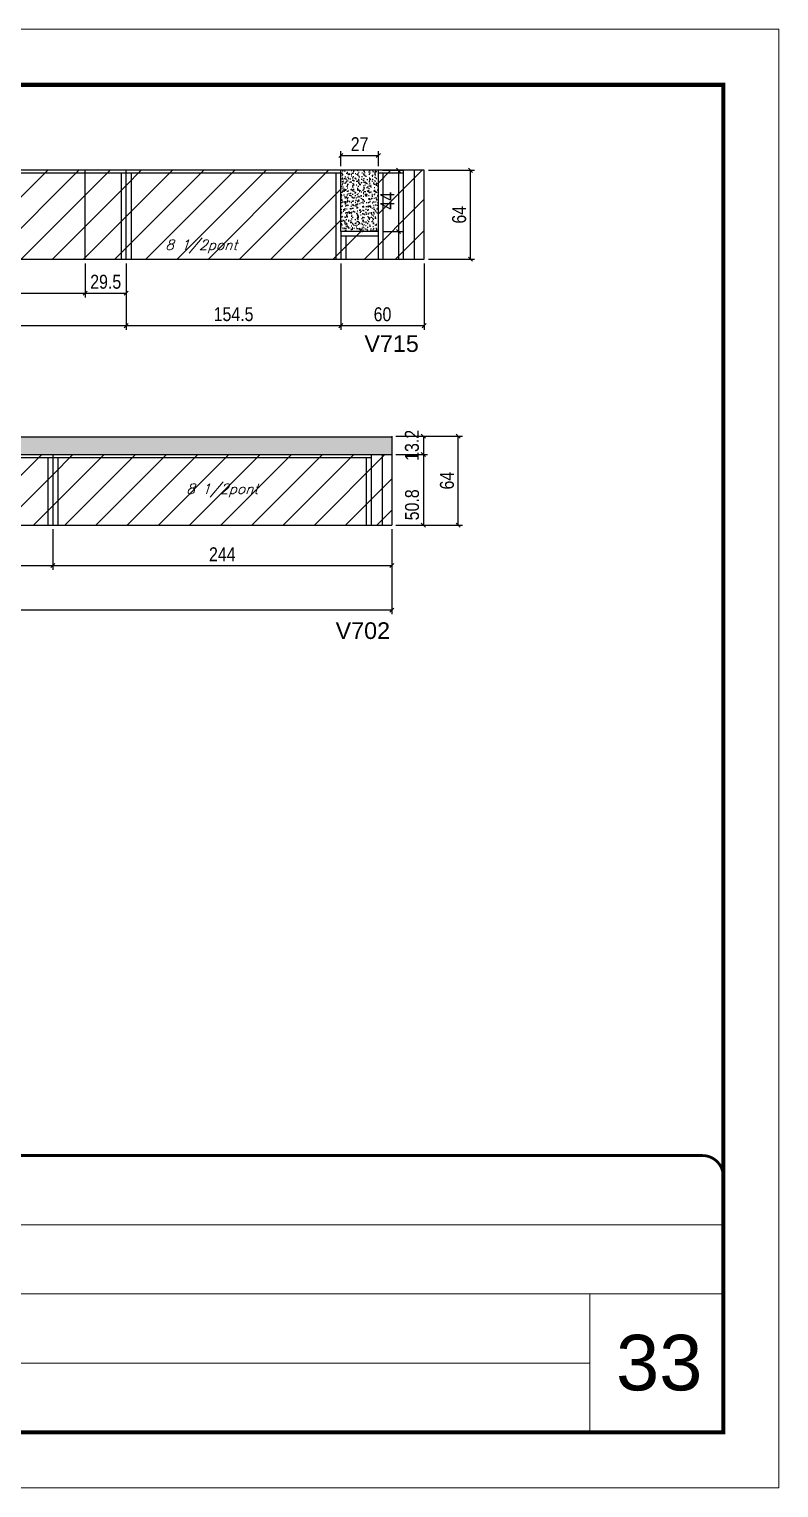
# Model space of a CAD drawing. Extents: x -20960 to -5926, y -2106 to 21915.
# Drawn here: x -11261 to -10722, y 11677 to 12727 of the extents above; entities that cross this region are included whole.
import ezdxf

# ---------------------------------------------------------------- set-up
doc = ezdxf.new("R2010")
doc.units = 0
doc.linetypes.add('CONTINUO', pattern=[0])
doc.linetypes.add('DASHED', pattern=[0.75, 0.5, -0.25])
for name, color, linetype in [('5', 5, 'Continuous'), ('COTA', 241, 'Continuous'), ('Painéis', 200, 'Continuous'), ('Reaproveitamento', 251, 'Continuous'), ('SARR_2.2x7', 40, 'Continuous'), ('SARR_3.5x7', 81, 'Continuous'), ('texto', 7, 'Continuous')]:
    doc.layers.add(name, color=color, linetype=linetype)
for name, color, linetype, lineweight in [('CARIMBO', 255, 'Continuous', 9), ('Folhas', 255, 'Continuous', 9), ('SARRAFO DE PRESSAO', 251, 'DASHED', 9)]:
    doc.layers.add(name, color=color, linetype=linetype, lineweight=lineweight)
doc.styles.add('ARIAL', font='arial.ttf')
doc.styles.add('COTA TECNICA', font='techl___.ttf', dxfattribs={"height": 10})
doc.styles.add('Romans', font='romans.shx')
doc.styles.get("Standard").update_dxf_attribs({"font": 'arial.ttf'})
doc.dimstyles.new('PAINEL', dxfattribs={"dimtxt": 10, "dimasz": 3, "dimexe": 3, "dimexo": 3, "dimgap": 3, "dimtad": 1, "dimdec": 1, "dimzin": 12, "dimdsep": 46, "dimtxsty": 'COTA TECNICA', "dimblk1": 'OBLIQUE', "dimblk2": 'OBLIQUE', "dimsah": 1, "dimcen": 0.9, "dimclrd": 4, "dimclre": 4, "dimclrt": 240, "dimadec": 1, "dimazin": 3, "dimtfac": 1, "dimtdec": 1, "dimtmove": 0, "dimatfit": 3, "dimfxl": 1, "dimtolj": 1, "dimtzin": 12, "dimarcsym": 0})
pattern_1 = [(45, (-150962.054, -10096.725), (-11.2253202, 11.2253202), [])]
pattern_2 = [(45, (-150939.583, -10165.736), (-11.2253202, 11.2253202), [])]

# ---------------------------------------------------------------- blocks, each defined once
blk = doc.blocks.new('9999999999')
at = {"color": 30, "linetype": 'CONTINUO'}
for p, q in [((98564.6, 34379.6), (99584, 34379.6)), ((98564.6, 34329.8), (99488, 34329.8)), ((99584, 34329.8), (99488, 34329.8)), ((99488, 34329.8), (99488, 34230.2)), ((98564.6, 34280), (99488, 34280))]:
    blk.add_line(p, q, dxfattribs=at)
at = {"color": 30, "linetype": 'CONTINUO', "const_width": 2}
blk.add_lwpolyline([(99584, 34230.2), (99584, 34414.4, 0.414214), (99569, 34429.4), (98229, 34429.4, 0.414214), (98214, 34414.4), (98214, 34245.2, 0.414214), (98229, 34230.2), (99584, 34230.2)], format="xyb", dxfattribs=at)
at = {"layer": 'Folhas'}
blk.add_lwpolyline([(98139, 34190.2), (99624, 34190.2), (99624, 35240.2), (98139, 35240.2)], close=True, dxfattribs=at)
at = {"layer": 'Folhas', "color": 30, "const_width": 3}
blk.add_lwpolyline([(98214, 34230.2), (99584, 34230.2), (99584, 35200.2), (98214, 35200.2)], close=True, dxfattribs=at)
blk = doc.blocks.new('_Oblique')
at = {"color": 0, "linetype": 'ByBlock', "lineweight": -2}
blk.add_line((-0.5, -0.5), (0.5, 0.5), dxfattribs=at)
blk = doc.blocks.new('*D1084')
at = {"layer": 'COTA', "color": 4, "linetype": 'ByBlock', "lineweight": -2, "transparency": 16777216}
for p, q in [((-10997.5, 12420.6), (-10974.8, 12420.6)), ((-10977.8, 12420.6), (-10977.8, 12369.8)), ((-10997.5, 12369.8), (-10974.8, 12369.8))]:
    blk.add_line(p, q, dxfattribs=at)
at = {"layer": 'Defpoints', "color": 0, "linetype": 'ByBlock', "transparency": 16777216}
for p in [(-11000.5, 12420.6), (-11000.5, 12369.8), (-10977.8, 12369.8)]:
    blk.add_point(p, dxfattribs=at)
at = {"layer": 'COTA', "color": 4, "linetype": 'ByBlock', "lineweight": -2, "transparency": 16777216, "xscale": 3, "yscale": 3, "zscale": 3}
for p, rotation in [((-10977.8, 12420.6), 90), ((-10977.8, 12369.8), 270)]:
    blk.add_blockref('_Oblique', p, dxfattribs=dict(at, rotation=rotation))
at = {"layer": 'COTA', "color": 240, "linetype": 'ByBlock', "transparency": 16777216, "insert": (-10985.9, 12384.4), "char_height": 10, "attachment_point": 5, "rotation": 90, "style": 'COTA TECNICA'}
blk.add_mtext('\\A1;50.8', dxfattribs=at)
blk = doc.blocks.new('*D1085')
at = {"layer": 'COTA', "color": 4, "linetype": 'ByBlock', "lineweight": -2, "transparency": 16777216}
for p, q in [((-10997.5, 12433.8), (-10974.8, 12433.8)), ((-10977.8, 12433.8), (-10977.8, 12420.6)), ((-10997.5, 12420.6), (-10974.8, 12420.6))]:
    blk.add_line(p, q, dxfattribs=at)
at = {"layer": 'Defpoints', "color": 0, "linetype": 'ByBlock', "transparency": 16777216}
for p in [(-11000.5, 12433.8), (-11000.5, 12420.6), (-10977.8, 12420.6)]:
    blk.add_point(p, dxfattribs=at)
at = {"layer": 'COTA', "color": 4, "linetype": 'ByBlock', "lineweight": -2, "transparency": 16777216, "xscale": 3, "yscale": 3, "zscale": 3}
for p, rotation in [((-10977.8, 12433.8), 90), ((-10977.8, 12420.6), 270)]:
    blk.add_blockref('_Oblique', p, dxfattribs=dict(at, rotation=rotation))
at = {"layer": 'COTA', "color": 240, "linetype": 'ByBlock', "transparency": 16777216, "insert": (-10986, 12427.2), "char_height": 10, "attachment_point": 5, "rotation": 90, "style": 'COTA TECNICA'}
blk.add_mtext('\\A1;13.2', dxfattribs=at)
blk = doc.blocks.new('*D1086')
at = {"layer": 'COTA', "color": 4, "linetype": 'ByBlock', "lineweight": -2, "transparency": 16777216}
for p, q in [((-11488.5, 12366.8), (-11488.5, 12337.7)), ((-11244.5, 12366.8), (-11244.5, 12337.7)), ((-11488.5, 12340.7), (-11244.5, 12340.7))]:
    blk.add_line(p, q, dxfattribs=at)
at = {"layer": 'Defpoints', "color": 0, "linetype": 'ByBlock', "transparency": 16777216}
for p in [(-11488.5, 12369.8), (-11244.5, 12369.8), (-11244.5, 12340.7)]:
    blk.add_point(p, dxfattribs=at)
at = {"layer": 'COTA', "color": 4, "linetype": 'ByBlock', "lineweight": -2, "transparency": 16777216, "xscale": 3, "yscale": 3, "zscale": 3, "rotation": 180}
blk.add_blockref('_Oblique', (-11488.5, 12340.7), dxfattribs=at)
at = {"layer": 'COTA', "color": 4, "linetype": 'ByBlock', "lineweight": -2, "transparency": 16777216, "xscale": 3, "yscale": 3, "zscale": 3}
blk.add_blockref('_Oblique', (-11244.5, 12340.7), dxfattribs=at)
at = {"layer": 'COTA', "color": 240, "linetype": 'ByBlock', "transparency": 16777216, "insert": (-11366.5, 12348.8), "char_height": 10, "attachment_point": 5, "style": 'COTA TECNICA'}
blk.add_mtext('\\A1;244', dxfattribs=at)
blk = doc.blocks.new('*D1087')
at = {"layer": 'COTA', "color": 4, "linetype": 'ByBlock', "lineweight": -2, "transparency": 16777216}
for p, q in [((-11244.5, 12366.8), (-11244.5, 12337.7)), ((-11000.5, 12366.8), (-11000.5, 12337.7)), ((-11244.5, 12340.7), (-11000.5, 12340.7))]:
    blk.add_line(p, q, dxfattribs=at)
at = {"layer": 'Defpoints', "color": 0, "linetype": 'ByBlock', "transparency": 16777216}
for p in [(-11244.5, 12369.8), (-11000.5, 12369.8), (-11000.5, 12340.7)]:
    blk.add_point(p, dxfattribs=at)
at = {"layer": 'COTA', "color": 4, "linetype": 'ByBlock', "lineweight": -2, "transparency": 16777216, "xscale": 3, "yscale": 3, "zscale": 3, "rotation": 180}
blk.add_blockref('_Oblique', (-11244.5, 12340.7), dxfattribs=at)
at = {"layer": 'COTA', "color": 4, "linetype": 'ByBlock', "lineweight": -2, "transparency": 16777216, "xscale": 3, "yscale": 3, "zscale": 3}
blk.add_blockref('_Oblique', (-11000.5, 12340.7), dxfattribs=at)
at = {"layer": 'COTA', "color": 240, "linetype": 'ByBlock', "transparency": 16777216, "insert": (-11122.5, 12348.8), "char_height": 10, "attachment_point": 5, "style": 'COTA TECNICA'}
blk.add_mtext('\\A1;244', dxfattribs=at)
blk = doc.blocks.new('*D1088')
at = {"layer": 'COTA', "color": 4, "linetype": 'ByBlock', "lineweight": -2, "transparency": 16777216}
for p, q in [((-10997.5, 12433.8), (-10949.7, 12433.8)), ((-10952.7, 12369.8), (-10952.7, 12433.8)), ((-10997.5, 12369.8), (-10949.7, 12369.8))]:
    blk.add_line(p, q, dxfattribs=at)
at = {"layer": 'Defpoints', "color": 0, "linetype": 'ByBlock', "transparency": 16777216}
for p in [(-11000.5, 12433.8), (-10952.7, 12433.8), (-11000.5, 12369.8)]:
    blk.add_point(p, dxfattribs=at)
at = {"layer": 'COTA', "color": 4, "linetype": 'ByBlock', "lineweight": -2, "transparency": 16777216, "xscale": 3, "yscale": 3, "zscale": 3}
for p, rotation in [((-10952.7, 12433.8), 90), ((-10952.7, 12369.8), 270)]:
    blk.add_blockref('_Oblique', p, dxfattribs=dict(at, rotation=rotation))
at = {"layer": 'COTA', "color": 240, "linetype": 'ByBlock', "transparency": 16777216, "insert": (-10960.8, 12401.8), "char_height": 10, "attachment_point": 5, "rotation": 90, "style": 'COTA TECNICA'}
blk.add_mtext('\\A1;64', dxfattribs=at)
blk = doc.blocks.new('*D1089')
at = {"layer": 'COTA', "color": 4, "linetype": 'ByBlock', "lineweight": -2, "transparency": 16777216}
for p, q in [((-11438.2, 12558.2), (-11438.2, 12533.7)), ((-11221.2, 12558.2), (-11221.2, 12533.7)), ((-11438.2, 12536.7), (-11221.2, 12536.7))]:
    blk.add_line(p, q, dxfattribs=at)
at = {"layer": 'Defpoints', "color": 0, "linetype": 'ByBlock', "transparency": 16777216}
for p in [(-11438.2, 12561.2), (-11221.2, 12561.2), (-11221.2, 12536.7)]:
    blk.add_point(p, dxfattribs=at)
at = {"layer": 'COTA', "color": 4, "linetype": 'ByBlock', "lineweight": -2, "transparency": 16777216, "xscale": 3, "yscale": 3, "zscale": 3, "rotation": 180}
blk.add_blockref('_Oblique', (-11438.2, 12536.7), dxfattribs=at)
at = {"layer": 'COTA', "color": 4, "linetype": 'ByBlock', "lineweight": -2, "transparency": 16777216, "xscale": 3, "yscale": 3, "zscale": 3}
blk.add_blockref('_Oblique', (-11221.2, 12536.7), dxfattribs=at)
at = {"layer": 'COTA', "color": 240, "linetype": 'ByBlock', "transparency": 16777216, "insert": (-11329.7, 12544.8), "char_height": 10, "attachment_point": 5, "style": 'COTA TECNICA'}
blk.add_mtext('\\A1;217', dxfattribs=at)
blk = doc.blocks.new('*D1090')
at = {"layer": 'COTA', "color": 4, "linetype": 'ByBlock', "lineweight": -2, "transparency": 16777216}
for p, q in [((-11221.2, 12558.2), (-11221.2, 12533.7)), ((-11191.7, 12558.2), (-11191.7, 12533.7)), ((-11221.2, 12536.7), (-11191.7, 12536.7))]:
    blk.add_line(p, q, dxfattribs=at)
at = {"layer": 'Defpoints', "color": 0, "linetype": 'ByBlock', "transparency": 16777216}
for p in [(-11221.2, 12561.2), (-11191.7, 12561.2), (-11191.7, 12536.7)]:
    blk.add_point(p, dxfattribs=at)
at = {"layer": 'COTA', "color": 4, "linetype": 'ByBlock', "lineweight": -2, "transparency": 16777216, "xscale": 3, "yscale": 3, "zscale": 3, "rotation": 180}
blk.add_blockref('_Oblique', (-11221.2, 12536.7), dxfattribs=at)
at = {"layer": 'COTA', "color": 4, "linetype": 'ByBlock', "lineweight": -2, "transparency": 16777216, "xscale": 3, "yscale": 3, "zscale": 3}
blk.add_blockref('_Oblique', (-11191.7, 12536.7), dxfattribs=at)
at = {"layer": 'COTA', "color": 240, "linetype": 'ByBlock', "transparency": 16777216, "insert": (-11206.4, 12544.9), "char_height": 10, "attachment_point": 5, "style": 'COTA TECNICA'}
blk.add_mtext('\\A1;29.5', dxfattribs=at)
blk = doc.blocks.new('*D1091')
at = {"layer": 'COTA', "color": 4, "linetype": 'ByBlock', "lineweight": -2, "transparency": 16777216}
for p, q in [((-11191.7, 12558.2), (-11191.7, 12510.4)), ((-11037.2, 12558.2), (-11037.2, 12510.4)), ((-11191.7, 12513.4), (-11037.2, 12513.4))]:
    blk.add_line(p, q, dxfattribs=at)
at = {"layer": 'Defpoints', "color": 0, "linetype": 'ByBlock', "transparency": 16777216}
for p in [(-11191.7, 12561.2), (-11037.2, 12561.2), (-11037.2, 12513.4)]:
    blk.add_point(p, dxfattribs=at)
at = {"layer": 'COTA', "color": 4, "linetype": 'ByBlock', "lineweight": -2, "transparency": 16777216, "xscale": 3, "yscale": 3, "zscale": 3, "rotation": 180}
blk.add_blockref('_Oblique', (-11191.7, 12513.4), dxfattribs=at)
at = {"layer": 'COTA', "color": 4, "linetype": 'ByBlock', "lineweight": -2, "transparency": 16777216, "xscale": 3, "yscale": 3, "zscale": 3}
blk.add_blockref('_Oblique', (-11037.2, 12513.4), dxfattribs=at)
at = {"layer": 'COTA', "color": 240, "linetype": 'ByBlock', "transparency": 16777216, "insert": (-11114.4, 12521.6), "char_height": 10, "attachment_point": 5, "style": 'COTA TECNICA'}
blk.add_mtext('\\A1;154.5', dxfattribs=at)
blk = doc.blocks.new('*D1092')
at = {"layer": 'COTA', "color": 4, "linetype": 'ByBlock', "lineweight": -2, "transparency": 16777216}
for p, q in [((-11438.2, 12558.2), (-11438.2, 12510.4)), ((-11191.7, 12558.2), (-11191.7, 12510.4)), ((-11438.2, 12513.4), (-11191.7, 12513.4))]:
    blk.add_line(p, q, dxfattribs=at)
at = {"layer": 'Defpoints', "color": 0, "linetype": 'ByBlock', "transparency": 16777216}
for p in [(-11438.2, 12561.2), (-11191.7, 12561.2), (-11191.7, 12513.4)]:
    blk.add_point(p, dxfattribs=at)
at = {"layer": 'COTA', "color": 4, "linetype": 'ByBlock', "lineweight": -2, "transparency": 16777216, "xscale": 3, "yscale": 3, "zscale": 3, "rotation": 180}
blk.add_blockref('_Oblique', (-11438.2, 12513.4), dxfattribs=at)
at = {"layer": 'COTA', "color": 4, "linetype": 'ByBlock', "lineweight": -2, "transparency": 16777216, "xscale": 3, "yscale": 3, "zscale": 3}
blk.add_blockref('_Oblique', (-11191.7, 12513.4), dxfattribs=at)
at = {"layer": 'COTA', "color": 240, "linetype": 'ByBlock', "transparency": 16777216, "insert": (-11314.9, 12521.6), "char_height": 10, "attachment_point": 5, "style": 'COTA TECNICA'}
blk.add_mtext('\\A1;246.5', dxfattribs=at)
blk = doc.blocks.new('*D1100')
at = {"layer": 'COTA', "color": 4, "lineweight": -2, "transparency": 16777216}
for p, q in [((-10974.2, 12625.2), (-10940.9, 12625.2)), ((-10943.9, 12561.2), (-10943.9, 12625.2)), ((-10974.2, 12561.2), (-10940.9, 12561.2))]:
    blk.add_line(p, q, dxfattribs=at)
at = {"layer": 'Defpoints', "color": 0, "transparency": 16777216}
for p in [(-10977.2, 12625.2), (-10943.9, 12625.2), (-10977.2, 12561.2)]:
    blk.add_point(p, dxfattribs=at)
at = {"layer": 'COTA', "color": 4, "lineweight": -2, "transparency": 16777216, "xscale": 3, "yscale": 3, "zscale": 3}
for p, rotation in [((-10943.9, 12625.2), 90), ((-10943.9, 12561.2), 270)]:
    blk.add_blockref('_Oblique', p, dxfattribs=dict(at, rotation=rotation))
at = {"layer": 'COTA', "color": 240, "transparency": 16777216, "insert": (-10952, 12593.2), "char_height": 10, "attachment_point": 5, "rotation": 90, "style": 'COTA TECNICA'}
blk.add_mtext('\\A1;64', dxfattribs=at)
blk = doc.blocks.new('*D1101')
at = {"layer": 'COTA', "color": 4, "lineweight": -2, "ltscale": 25, "transparency": 16777216}
for p, q in [((-11734.5, 12366.8), (-11734.5, 12305.6)), ((-11000.5, 12366.8), (-11000.5, 12305.6)), ((-11000.5, 12308.6), (-11734.5, 12308.6))]:
    blk.add_line(p, q, dxfattribs=at)
at = {"layer": 'Defpoints', "color": 0, "ltscale": 25, "transparency": 16777216}
for p in [(-11734.5, 12369.8), (-11000.5, 12369.8), (-11734.5, 12308.6)]:
    blk.add_point(p, dxfattribs=at)
at = {"layer": 'COTA', "color": 4, "lineweight": -2, "ltscale": 25, "transparency": 16777216, "xscale": 3, "yscale": 3, "zscale": 3, "rotation": 180}
blk.add_blockref('_Oblique', (-11734.5, 12308.6), dxfattribs=at)
at = {"layer": 'COTA', "color": 4, "lineweight": -2, "ltscale": 25, "transparency": 16777216, "xscale": 3, "yscale": 3, "zscale": 3}
blk.add_blockref('_Oblique', (-11000.5, 12308.6), dxfattribs=at)
at = {"layer": 'COTA', "color": 240, "ltscale": 25, "transparency": 16777216, "insert": (-11367.5, 12316.8), "char_height": 10, "attachment_point": 5, "style": 'COTA TECNICA'}
blk.add_mtext('\\A1;734', dxfattribs=at)
blk = doc.blocks.new('*D1104')
at = {"layer": 'COTA', "color": 4, "lineweight": -2, "ltscale": 25, "transparency": 16777216}
for p, q in [((-11037.2, 12558.2), (-11037.2, 12510.4)), ((-10977.2, 12558.2), (-10977.2, 12510.4)), ((-11037.2, 12513.4), (-10977.2, 12513.4))]:
    blk.add_line(p, q, dxfattribs=at)
at = {"layer": 'Defpoints', "color": 0, "ltscale": 25, "transparency": 16777216}
for p in [(-11037.2, 12561.2), (-10977.2, 12561.2), (-10977.2, 12513.4)]:
    blk.add_point(p, dxfattribs=at)
at = {"layer": 'COTA', "color": 4, "lineweight": -2, "ltscale": 25, "transparency": 16777216, "xscale": 3, "yscale": 3, "zscale": 3, "rotation": 180}
blk.add_blockref('_Oblique', (-11037.2, 12513.4), dxfattribs=at)
at = {"layer": 'COTA', "color": 4, "lineweight": -2, "ltscale": 25, "transparency": 16777216, "xscale": 3, "yscale": 3, "zscale": 3}
blk.add_blockref('_Oblique', (-10977.2, 12513.4), dxfattribs=at)
at = {"layer": 'COTA', "color": 240, "ltscale": 25, "transparency": 16777216, "insert": (-11007.2, 12521.5), "char_height": 10, "attachment_point": 5, "style": 'COTA TECNICA'}
blk.add_mtext('\\A1;60', dxfattribs=at)
blk = doc.blocks.new('*D1105')
at = {"layer": 'COTA', "color": 4, "lineweight": -2, "ltscale": 25, "transparency": 16777216}
for p, q in [((-11007.2, 12625.2), (-10992.7, 12625.2)), ((-10995.7, 12625.2), (-10995.7, 12581.2)), ((-11007.2, 12581.2), (-10992.7, 12581.2))]:
    blk.add_line(p, q, dxfattribs=at)
at = {"layer": 'Defpoints', "color": 0, "ltscale": 25, "transparency": 16777216}
for p in [(-11010.2, 12625.2), (-11010.2, 12581.2), (-10995.7, 12581.2)]:
    blk.add_point(p, dxfattribs=at)
at = {"layer": 'COTA', "color": 4, "lineweight": -2, "ltscale": 25, "transparency": 16777216, "xscale": 3, "yscale": 3, "zscale": 3}
for p, rotation in [((-10995.7, 12625.2), 90), ((-10995.7, 12581.2), 270)]:
    blk.add_blockref('_Oblique', p, dxfattribs=dict(at, rotation=rotation))
at = {"layer": 'COTA', "color": 240, "ltscale": 25, "transparency": 16777216, "insert": (-11003.7, 12603.2), "char_height": 10, "attachment_point": 5, "rotation": 90, "style": 'COTA TECNICA'}
blk.add_mtext('\\A1;44', dxfattribs=at)
blk = doc.blocks.new('*D1106')
at = {"layer": 'COTA', "color": 4, "lineweight": -2, "ltscale": 25, "transparency": 16777216}
for p, q in [((-11037.2, 12628.2), (-11037.2, 12638.9)), ((-11037.2, 12635.9), (-11010.2, 12635.9)), ((-11010.2, 12628.2), (-11010.2, 12638.9))]:
    blk.add_line(p, q, dxfattribs=at)
at = {"layer": 'Defpoints', "color": 0, "ltscale": 25, "transparency": 16777216}
for p in [(-11010.2, 12635.9), (-11037.2, 12625.2), (-11010.2, 12625.2)]:
    blk.add_point(p, dxfattribs=at)
at = {"layer": 'COTA', "color": 4, "lineweight": -2, "ltscale": 25, "transparency": 16777216, "xscale": 3, "yscale": 3, "zscale": 3, "rotation": 180}
blk.add_blockref('_Oblique', (-11037.2, 12635.9), dxfattribs=at)
at = {"layer": 'COTA', "color": 4, "lineweight": -2, "ltscale": 25, "transparency": 16777216, "xscale": 3, "yscale": 3, "zscale": 3}
blk.add_blockref('_Oblique', (-11010.2, 12635.9), dxfattribs=at)
at = {"layer": 'COTA', "color": 240, "ltscale": 25, "transparency": 16777216, "insert": (-11023.7, 12644), "char_height": 10, "attachment_point": 5, "style": 'COTA TECNICA'}
blk.add_mtext('\\A1;27', dxfattribs=at)

msp = doc.modelspace()

# ---------------------------------------------------------------- hatches: boundary and pattern name
at = {"layer": 'COTA', "ltscale": 25}
h = msp.add_hatch(dxfattribs=at)
h.set_pattern_fill('AR-CONC', color=256, scale=0.03)
h.set_pattern_definition([(50, (-152574.5833, -10165.736), (5.46554007, -0.47817257), [0.5715, -6.2865]), (355, (-152574.583, -10165.736), (-1.05730264, 5.73170536), [0.4572, -5.02921753]), (100.4514447, (-152574.128, -10165.776), (4.40823741, 5.25353256), [0.48570026, -5.34270734]), (46.1842, (-152574.583, -10164.212), (8.13237123, -1.26126984), [0.85725, -9.42975]), (96.6355576, (-152573.9056, -10164.317), (7.122124, 7.42278374), [0.7285507, -8.01406824]), (351.184151, (-152574.583, -10164.212), (7.122124, 7.42278374), [0.685799, -7.54379196]), (21, (-152573.8213, -10164.593), (4.54843174, -3.06795595), [0.5715, -6.2865]), (326, (-152573.821, -10164.593), (1.85406085, 5.52563898), [0.4572, -5.0292]), (71.451445, (-152573.442, -10164.849), (6.40249258, 2.45768307), [0.48570026, -5.34269813]), (37.5, (-152574.5833, -10165.7361), (0.092658098, 2.536651166), [0, -4.96824, 0, -5.1054, 0, -5.04825]), (7.5, (-152574.5833, -10165.736), (2.004589875, 3.005417245), [0, -2.91084, 0, -4.85394, 0, -1.92405]), (327.5, (-152576.2825, -10165.7361), (4.067717855, -0.17186232), [0, -1.905, 0, -5.9436, 0, -7.8867]), (317.5, (-152577.0445, -10165.736), (4.44387544, 0.76279473), [0, -2.4765, 0, -3.94716, 0, -5.6007])])
h.paths.add_polyline_path([(-11010.17, 12625.22), (-11037.17, 12625.22), (-11037.17, 12581.22), (-11010.17, 12581.22)])
at = {"layer": 'COTA', "linetype": 'ByBlock'}
h = msp.add_hatch(dxfattribs=at)
h.set_pattern_fill('AR-CONC', color=256, scale=0.03)
h.set_pattern_definition([(50, (-152558.2686, -17155.0876), (5.46554007, -0.47817257), [0.5715, -6.2865]), (355, (-152558.2686, -17155.0876), (-1.05730264, 5.73170536), [0.4572, -5.02921753]), (100.4514447, (-152557.813, -17155.1274), (4.40823741, 5.25353256), [0.48570026, -5.34270734]), (46.1842, (-152558.2686, -17153.5636), (8.13237123, -1.26126984), [0.85725, -9.42975]), (96.6355576, (-152557.591, -17153.669), (7.122124, 7.42278374), [0.7285507, -8.01406824]), (351.184151, (-152558.2686, -17153.5636), (7.122124, 7.42278374), [0.685799, -7.54379196]), (21, (-152557.5066, -17153.9446), (4.54843174, -3.06795595), [0.5715, -6.2865]), (326, (-152557.5066, -17153.9446), (1.85406085, 5.52563898), [0.4572, -5.0292]), (71.451445, (-152557.1275, -17154.2), (6.40249258, 2.45768307), [0.48570026, -5.34269813]), (37.5, (-152558.2686, -17155.0876), (0.092658098, 2.536651166), [0, -4.96824, 0, -5.1054, 0, -5.04825]), (7.5, (-152558.2686, -17155.0876), (2.004589875, 3.005417245), [0, -2.91084, 0, -4.85394, 0, -1.92405]), (327.5, (-152559.9678, -17155.0876), (4.067717855, -0.17186232), [0, -1.905, 0, -5.9436, 0, -7.8867]), (317.5, (-152560.73, -17155.0876), (4.44387544, 0.76279473), [0, -2.4765, 0, -3.94716, 0, -5.6007])])
h.paths.add_polyline_path([(-11000.47, 12420.57), (-11000.47, 12433.25), (-11734.47, 12433.25), (-11734.47, 12420.57)])
at = {"layer": 'Reaproveitamento', "ltscale": 25}
h = msp.add_hatch(dxfattribs=at)
h.set_pattern_fill('ANSI31', color=256, scale=5)
h.set_pattern_definition(pattern_2)
h.paths.add_polyline_path([(-11221.17, 12561.22), (-11221.17, 12625.22), (-11438.17, 12625.22), (-11438.17, 12561.22)])
h.paths.add_polyline_path([(-11369.71, 12563.1), (-11308.23, 12563.1), (-11303.23, 12577.62), (-11364.71, 12577.62)], flags=24)
h = msp.add_hatch(dxfattribs=at)
h.set_pattern_fill('ANSI31', color=256, scale=5)
h.set_pattern_definition(pattern_2)
h.paths.add_polyline_path([(-11191.67, 12625.22), (-11221.17, 12625.22), (-11221.17, 12561.22), (-11191.67, 12561.22)])
h = msp.add_hatch(dxfattribs=at)
h.set_pattern_fill('ANSI31', color=256, scale=5)
h.set_pattern_definition(pattern_2)
h.paths.add_polyline_path([(-11037.17, 12561.22), (-11037.17, 12581.22), (-11037.17, 12625.22), (-11191.67, 12625.22), (-11191.67, 12561.22)])
h = msp.add_hatch(dxfattribs=at)
h.set_pattern_fill('ANSI31', color=256, scale=5)
h.set_pattern_definition(pattern_2)
h.paths.add_polyline_path([(-10977.17, 12561.22), (-10977.17, 12625.22), (-11010.17, 12625.22), (-11010.17, 12581.22), (-11037.17, 12581.22), (-11037.17, 12561.22)])
h = msp.add_hatch(dxfattribs=at)
h.set_pattern_fill('ANSI31', color=256, scale=5)
h.set_pattern_definition(pattern_1)
h.paths.add_polyline_path([(-11488.47, 12420.57), (-11488.47, 12369.77), (-11244.47, 12369.77), (-11244.47, 12420.57)])
h.paths.add_polyline_path([(-11398.5, 12387.51), (-11337.02, 12387.51), (-11332.02, 12402.03), (-11393.5, 12402.03)], flags=24)
h = msp.add_hatch(dxfattribs=at)
h.set_pattern_fill('ANSI31', color=256, scale=5)
h.set_pattern_definition(pattern_1)
h.paths.add_polyline_path([(-11244.47, 12420.57), (-11244.47, 12369.77), (-11000.47, 12369.77), (-11000.47, 12420.57)])
h.paths.add_polyline_path([(-11155.61, 12387.51), (-11094.13, 12387.51), (-11089.13, 12402.03), (-11150.61, 12402.03)], flags=24)

# ---------------------------------------------------------------- linework, layer by layer
at = {"layer": 'COTA', "ltscale": 25}
msp.add_line((-11010.17, 12625.22), (-11037.17, 12625.22), dxfattribs=at)
at = {"layer": 'COTA', "linetype": 'ByBlock'}
for p, q in [((-11734.47, 12433.25), (-11000.47, 12433.25)), ((-11000.47, 12433.77), (-11000.47, 12420.57))]:
    msp.add_line(p, q, dxfattribs=at)
at = {"layer": 'Painéis', "linetype": 'ByBlock'}
for p, q in [((-11037.17, 12625.22), (-11438.17, 12625.22)), ((-11221.17, 12561.22), (-11221.17, 12625.22)), ((-11191.67, 12561.22), (-11191.67, 12625.22)), ((-11037.17, 12581.22), (-11037.17, 12625.22)), ((-11010.17, 12581.22), (-11010.17, 12625.22)), ((-10977.17, 12625.22), (-11010.17, 12625.22)), ((-10977.17, 12561.22), (-10977.17, 12625.22)), ((-10977.17, 12609.02), (-10977.17, 12609.02)), ((-11010.17, 12581.22), (-11037.17, 12581.22)), ((-11438.17, 12561.22), (-10977.17, 12561.22)), ((-11734.47, 12420.57), (-11000.47, 12420.57)), ((-11244.47, 12420.57), (-11244.47, 12369.77)), ((-11000.47, 12420.57), (-11000.47, 12369.77)), ((-11734.47, 12369.77), (-11000.47, 12369.77))]:
    msp.add_line(p, q, dxfattribs=at)
at = {"layer": 'Painéis', "ltscale": 25}
msp.add_line((-11037.17, 12581.22), (-11037.17, 12561.22), dxfattribs=at)
at = {"layer": 'SARR_2.2x7', "linetype": 'Continuous'}
for p, q in [((-11037.17, 12623.02), (-11423.17, 12623.02)), ((-10992.17, 12623.02), (-11010.17, 12623.02)), ((-10984.17, 12561.22), (-10984.17, 12625.22)), ((-11010.17, 12577.72), (-11037.17, 12577.72)), ((-11719.47, 12418.37), (-11015.47, 12418.37)), ((-11007.47, 12420.57), (-11007.47, 12369.77))]:
    msp.add_line(p, q, dxfattribs=at)
at = {"layer": 'SARR_3.5x7'}
for p, q in [((-11195.17, 12623.02), (-11195.17, 12561.22)), ((-11188.17, 12623.02), (-11188.17, 12561.22)), ((-11040.67, 12561.22), (-11040.67, 12623.02)), ((-11010.17, 12561.22), (-11010.17, 12623.02)), ((-11006.67, 12561.22), (-11006.67, 12623.02)), ((-10995.67, 12623.02), (-10995.67, 12561.22)), ((-10992.17, 12561.22), (-10992.17, 12625.22)), ((-11033.67, 12577.72), (-11033.67, 12561.22)), ((-11247.97, 12418.37), (-11247.97, 12369.77)), ((-11240.97, 12418.37), (-11240.97, 12369.77)), ((-11018.97, 12418.37), (-11018.97, 12369.77)), ((-11015.47, 12420.57), (-11015.47, 12369.77))]:
    msp.add_line(p, q, dxfattribs=at)

# ---------------------------------------------------------------- block references
at = {"layer": 'SARRAFO DE PRESSAO', "color": 6, "linetype": 'ByBlock'}
msp.add_blockref('9999999999', (-110345.98, -22513.42), dxfattribs=at)

# ---------------------------------------------------------------- texts
at = {"layer": '5', "linetype": 'Continuous'}
for s, p in [('V715', (-11020.22, 12494.45)), ('V702', (-11040.94, 12287.83))]:
    msp.add_text(s, height=12, rotation=359.99996, dxfattribs=at).set_placement(p)
at = {"layer": 'CARIMBO', "style": 'ARIAL'}
msp.add_text('33', height=40, dxfattribs=at).set_placement((-10839.14, 11746.93))
at = {"layer": 'texto', "color": 2, "char_height": 7.2737, "attachment_point": 5, "style": 'Romans'}
for insert in [(-11137.66, 12570.36), (-11122.54, 12394.77)]:
    msp.add_mtext('{\\Q19;\\C256;8 1/2pont}', dxfattribs=dict(at, insert=insert))

# ---------------------------------------------------------------- dimensions: what is measured, and where the dimension line sits
at = {"layer": 'COTA', "ltscale": 25}
for base, p1, p2, picture, middle in [((-11010.17, 12635.94), (-11037.17, 12625.22), (-11010.17, 12625.22), '*D1106', (-11023.67, 12644.02)), ((-10977.17, 12513.44), (-11037.17, 12561.22), (-10977.17, 12561.22), '*D1104', (-11007.17, 12521.55)), ((-11734.47, 12308.56), (-11000.47, 12369.77), (-11734.47, 12369.77), '*D1101', (-11367.47, 12316.78))]:
    dim = msp.add_linear_dim(base=base, p1=p1, p2=p2, dimstyle='PAINEL', dxfattribs=at)
    dim.commit()
    dim.dimension.update_dxf_attribs({"geometry": picture, "text_midpoint": middle})
dim = msp.add_linear_dim(base=(-10995.67, 12581.22), p1=(-11010.17, 12625.22), p2=(-11010.17, 12581.22), angle=90, dimstyle='PAINEL', dxfattribs=at)
dim.commit()
dim.dimension.update_dxf_attribs({"geometry": '*D1105', "text_midpoint": (-11003.75, 12603.22)})
at = {"layer": 'COTA'}
dim = msp.add_linear_dim(base=(-10943.91, 12625.22), p1=(-10977.17, 12561.22), p2=(-10977.17, 12625.22), angle=90, dimstyle='PAINEL', dxfattribs=at)
dim.commit()
dim.dimension.update_dxf_attribs({"geometry": '*D1100', "text_midpoint": (-10952.01, 12593.22)})
at = {"layer": 'COTA', "linetype": 'ByBlock'}
for base, p2, picture, middle in [((-11221.17, 12536.72), (-11221.17, 12561.22), '*D1089', (-11329.67, 12544.79)), ((-11191.67, 12513.44), (-11191.67, 12561.22), '*D1092', (-11314.92, 12521.55))]:
    dim = msp.add_linear_dim(base=base, p1=(-11438.17, 12561.22), p2=p2, dimstyle='PAINEL', dxfattribs=at)
    dim.commit()
    dim.dimension.update_dxf_attribs({"geometry": picture, "text_midpoint": middle})
dim = msp.add_linear_dim(base=(-11191.67, 12536.72), p1=(-11221.17, 12561.22), p2=(-11191.67, 12561.22), dimstyle='PAINEL', override={"dimtmove": 1}, dxfattribs=at)
dim.commit()
dim.dimension.update_dxf_attribs({"geometry": '*D1090', "text_midpoint": (-11206.42, 12536.72), "dimtype": 160})
for base, p1, p2, picture, middle in [((-11037.17, 12513.44), (-11191.67, 12561.22), (-11037.17, 12561.22), '*D1091', (-11114.42, 12521.55)), ((-11244.47, 12340.72), (-11488.47, 12369.77), (-11244.47, 12369.77), '*D1086', (-11366.47, 12348.79)), ((-11000.47, 12340.72), (-11244.47, 12369.77), (-11000.47, 12369.77), '*D1087', (-11122.47, 12348.79))]:
    dim = msp.add_linear_dim(base=base, p1=p1, p2=p2, dimstyle='PAINEL', override={"dimtmove": 1}, dxfattribs=at)
    dim.commit()
    dim.dimension.update_dxf_attribs({"geometry": picture, "text_midpoint": middle})
for base, p1, p2, picture, middle in [((-10977.78, 12420.57), (-11000.47, 12433.77), (-11000.47, 12420.57), '*D1085', (-10977.78, 12427.17)), ((-10977.78, 12369.77), (-11000.47, 12420.57), (-11000.47, 12369.77), '*D1084', (-10977.78, 12384.43))]:
    dim = msp.add_linear_dim(base=base, p1=p1, p2=p2, angle=90, dimstyle='PAINEL', dxfattribs=at)
    dim.commit()
    dim.dimension.update_dxf_attribs({"geometry": picture, "text_midpoint": middle, "dimtype": 160})
dim = msp.add_linear_dim(base=(-10952.74, 12433.77), p1=(-11000.47, 12369.77), p2=(-11000.47, 12433.77), angle=90, dimstyle='PAINEL', dxfattribs=at)
dim.commit()
dim.dimension.update_dxf_attribs({"geometry": '*D1088', "text_midpoint": (-10960.85, 12401.77)})

doc.saveas('drawing.dxf')
